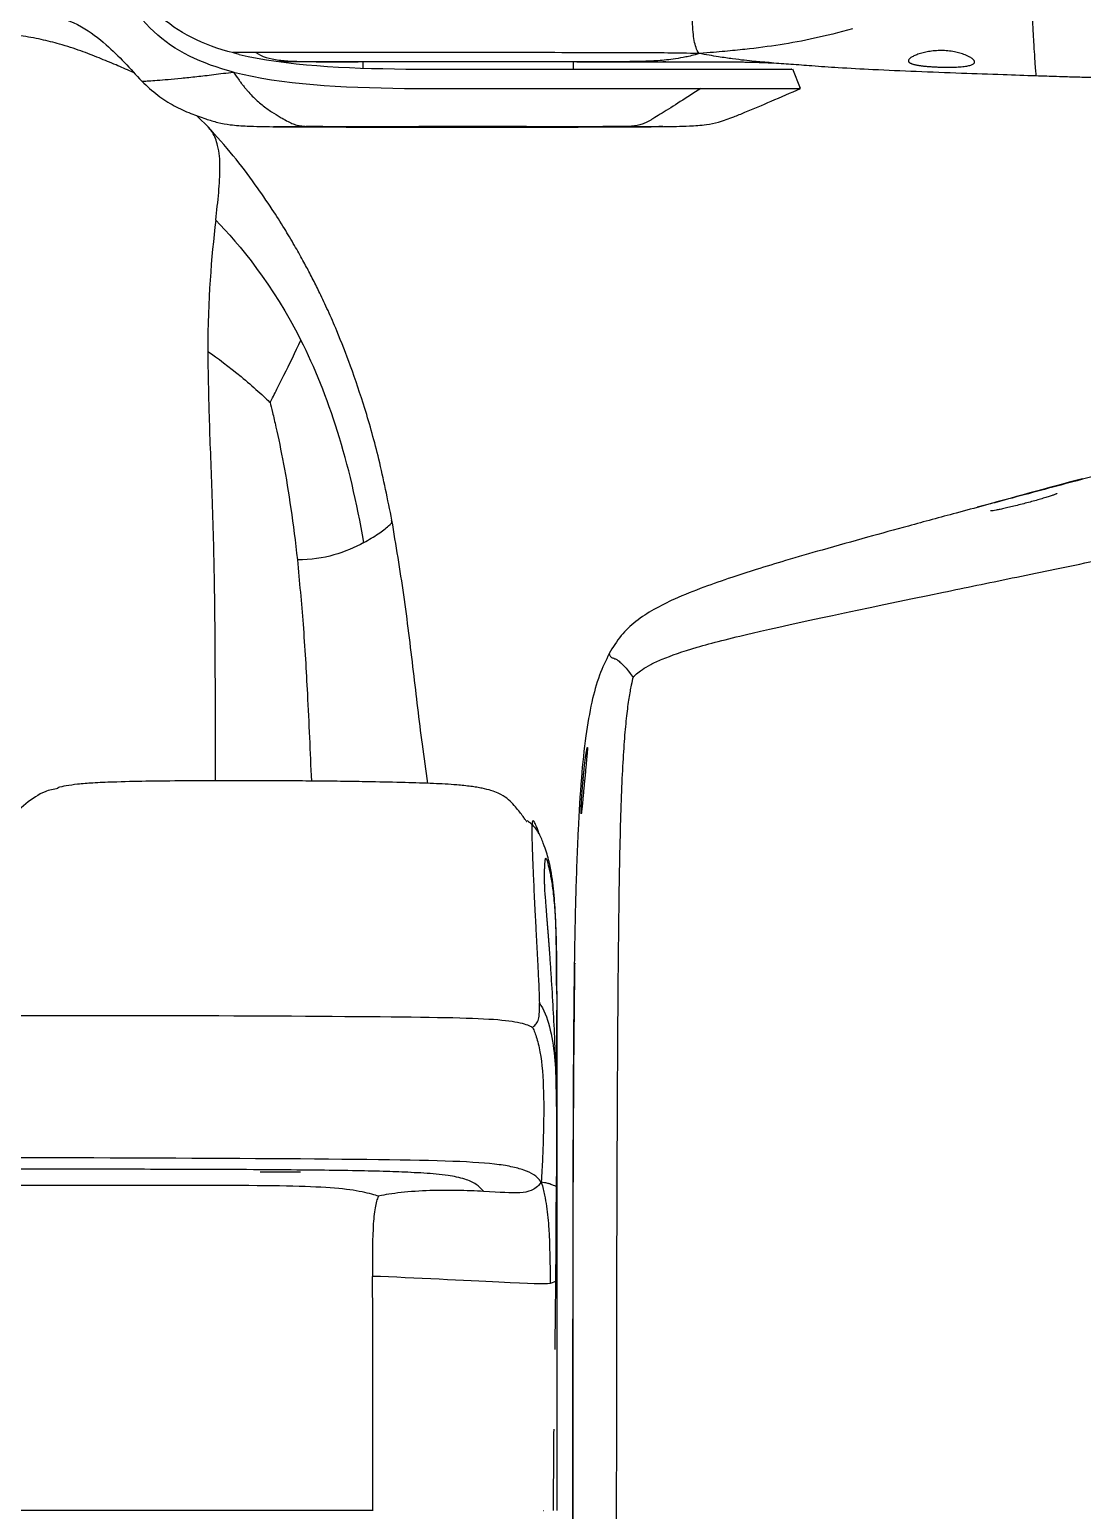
# Model space of a CAD drawing. Header units: millimetres. Extents: x 0 to 1189, y 0 to 841.
# Drawn here: x 682.7 to 732.7, y 315.5 to 385.9 of the extents above; entities that cross this region are included whole.
import ezdxf

# ---------------------------------------------------------------- set-up
doc = ezdxf.new("R2010")
doc.units = ezdxf.units.MM

msp = doc.modelspace()

# ---------------------------------------------------------------- linework, layer by layer
at = {"color": 7, "linetype": 'Continuous', "lineweight": 25}
for p, q in [((693.446, 384.83), (692.365, 384.83)), ((698.293, 384.39), (698.317, 384.39)), ((698.543, 384.39), (698.543, 384.098)), ((708.543, 384.389), (708.543, 384.031)), ((708.713, 384.389), (708.793, 384.389)), ((719.346, 383.116), (718.983, 384.031)), ((691.244, 381.225), (690.625, 381.834)), ((691.227, 381.224), (691.167, 381.298)), ((693.653, 331.627), (695.569, 331.627)), ((691.092, 315.527), (666.244, 315.527)), ((697.398, 315.527), (696.903, 315.527)), ((697.829, 315.527), (697.398, 315.527)), ((699.028, 315.527), (698.881, 315.527)), ((707.116, 315.527), (707.121, 315.527))]:
    msp.add_line(p, q, dxfattribs=at)
at = {"color": 8, "linetype": 'Continuous', "lineweight": 25}
msp.add_line((709.077, 350.215), (709.004, 350.215), dxfattribs=at)
at = {"color": 7, "linetype": 'Continuous', "lineweight": 25}
for points in [[(692.658, 384.739), (689.703, 385.448), (687.758, 386.865), (686.785, 390.266)], [(692.388, 383.898), (689.347, 384.687), (687.32, 386.268), (686.394, 389.823)], [(691.544, 376.862), (691.341, 375.064), (691.162, 373.137), (691.164, 370.621)], [(691.544, 376.862), (692.652, 375.749), (694.273, 373.754), (695.592, 371.159)], [(698.584, 361.536), (697.926, 365.365), (696.91, 368.563), (695.592, 371.159)], [(732.741, 364.565), (731.074, 364.115), (729.408, 363.664), (727.741, 363.211)], [(698.584, 361.536), (697.708, 361.061), (696.718, 360.705), (695.425, 360.705)], [(707.441, 326.319), (707.138, 326.265), (705.944, 326.316), (700.98, 326.579), (699.001, 326.652)], [(707.713, 326.442), (707.672, 326.393), (707.594, 326.346), (707.441, 326.319)], [(699.011, 315.527), (697.018, 315.527), (694.014, 315.527), (671.466, 315.527), (669.753, 315.527), (667.329, 315.527), (665.985, 315.527)], [(699.011, 315.527), (697.018, 315.527), (694.014, 315.527), (671.466, 315.527), (669.753, 315.527), (667.329, 315.527), (665.985, 315.527)]]:
    msp.add_open_spline(points, degree=3, dxfattribs=at)
for points, knots in [([(714.523, 384.779), (714.454, 384.871), (714.366, 385.059), (714.258, 385.49), (714.176, 386.52), (714.199, 388.156), (714.208, 389.82)], [0, 0, 0, 0, 0.125, 0.25, 0.5, 1, 1, 1, 1]), ([(683.508, 386.729), (684.078, 386.533), (685.108, 386.18), (686.62, 385.016), (687.486, 384.06), (688.027, 383.463)], [0, 0, 0, 0, 0.31669, 0.57299, 1, 1, 1, 1]), ([(687.63, 383.87), (687.597, 383.886), (687.321, 384.018), (686.776, 384.246), (685.972, 384.584), (685.146, 384.904), (684.233, 385.205), (683.254, 385.453), (682.263, 385.635), (681.162, 385.766), (680.383, 385.813), (679.983, 385.838)], [0, 0, 0, 0, 0.016123, 0.132882, 0.263718, 0.406505, 0.550963, 0.658607, 0.767597, 0.880588, 1, 1, 1, 1]), ([(721.816, 385.947), (720.517, 385.594), (718.917, 385.249), (717.016, 385.006), (715.774, 384.883), (715.036, 384.82), (714.523, 384.779)], [0, 0, 0, 0, 0.5, 0.75, 0.875, 1, 1, 1, 1]), ([(692.658, 384.739), (694.874, 384.208), (698.355, 384.042), (702.242, 384.031), (703.217, 384.031), (703.461, 384.031), (703.522, 384.031), (703.537, 384.031), (703.543, 384.031), (703.547, 384.031), (703.563, 384.031), (703.624, 384.031), (703.868, 384.031), (704.843, 384.031), (708.729, 384.031), (712.189, 384.031), (714.341, 384.031)], [0, 0, 0, 0, 0.25, 0.3125, 0.328125, 0.332031, 0.333008, 0.333252, 0.333252, 0.333496, 0.333984, 0.335938, 0.34375, 0.375, 0.5, 1, 1, 1, 1]), ([(714.523, 384.779), (713.951, 384.793), (713.028, 384.806), (711.254, 384.816), (708.138, 384.82), (701.683, 384.826), (696.103, 384.83), (693.446, 384.83)], [0, 0, 0, 0, 0.0625, 0.125, 0.25, 0.5, 1, 1, 1, 1]), ([(693.446, 384.83), (693.725, 384.629), (694.299, 384.47), (695.126, 384.416), (695.577, 384.405), (695.765, 384.403), (695.817, 384.403)], [0, 0, 0, 0, 0.5, 0.75, 0.875, 1, 1, 1, 1]), ([(694.579, 384.396), (695.349, 384.394), (696.595, 384.391), (697.841, 384.39), (698.317, 384.39)], [0, 0, 0, 0, 0.617929, 1, 1, 1, 1]), ([(695.817, 384.403), (695.919, 384.403), (696.297, 384.402), (697.323, 384.4), (699.575, 384.398), (703.54, 384.397), (707.502, 384.396), (709.743, 384.396), (710.76, 384.396), (711.135, 384.396), (711.235, 384.396)], [0, 0, 0, 0, 0.0625, 0.125, 0.25, 0.5, 0.75, 0.875, 0.9375, 1, 1, 1, 1]), ([(708.793, 384.389), (708.792, 384.389), (708.791, 384.389), (708.784, 384.389), (708.773, 384.389), (708.756, 384.389), (708.736, 384.389), (708.711, 384.389), (708.681, 384.389), (708.646, 384.389), (708.608, 384.389), (708.564, 384.389), (708.517, 384.389), (708.465, 384.389), (708.408, 384.389), (708.348, 384.389), (708.283, 384.389), (708.214, 384.389), (708.141, 384.389), (708.064, 384.389), (707.983, 384.389), (707.898, 384.389), (707.809, 384.389), (707.716, 384.389), (707.62, 384.389), (707.52, 384.389), (707.417, 384.389), (707.31, 384.389), (707.2, 384.389), (707.087, 384.389), (706.97, 384.389), (706.851, 384.389), (706.729, 384.389), (706.604, 384.389), (706.476, 384.389), (706.346, 384.389), (706.213, 384.389), (706.078, 384.389), (705.94, 384.389), (705.801, 384.389), (705.659, 384.389), (705.516, 384.389), (705.371, 384.389), (705.224, 384.389), (705.076, 384.389), (704.927, 384.389), (704.776, 384.389), (704.624, 384.389), (704.472, 384.389), (704.318, 384.389), (704.164, 384.389), (704.009, 384.39), (703.854, 384.39), (703.698, 384.39), (703.373, 384.39), (702.633, 384.39), (701.592, 384.39), (700.576, 384.389), (699.968, 384.389), (699.611, 384.389), (699.407, 384.389), (699.219, 384.389), (699.047, 384.389), (698.891, 384.389), (698.752, 384.389), (698.631, 384.39), (698.527, 384.39), (698.442, 384.39), (698.375, 384.39), (698.328, 384.39), (698.298, 384.39), (698.294, 384.39), (698.293, 384.39)], [0, 0, 0, 0, 0.009438, 0.018877, 0.028315, 0.037754, 0.047192, 0.056631, 0.066069, 0.075507, 0.084946, 0.094384, 0.103823, 0.113261, 0.1227, 0.132138, 0.141576, 0.151015, 0.160453, 0.169892, 0.17933, 0.188769, 0.198207, 0.207645, 0.217084, 0.226522, 0.235961, 0.245399, 0.254837, 0.264276, 0.273714, 0.283153, 0.292591, 0.30203, 0.311468, 0.320906, 0.330345, 0.339783, 0.349222, 0.35866, 0.368099, 0.377537, 0.386975, 0.396414, 0.405852, 0.415291, 0.424729, 0.434168, 0.443606, 0.453044, 0.462483, 0.471921, 0.48136, 0.490798, 0.500237, 0.540532, 0.625552, 0.693606, 0.749895, 0.769134, 0.788373, 0.807612, 0.82685, 0.846089, 0.865328, 0.884567, 0.903806, 0.923045, 0.942283, 0.961522, 0.980761, 1, 1, 1, 1]), ([(708.713, 384.389), (709.445, 384.389), (710.85, 384.389), (712.242, 384.389), (712.908, 384.39)], [0, 0, 0, 0, 0.521223, 1, 1, 1, 1]), ([(714.523, 384.779), (714.255, 384.695), (713.873, 384.607), (713.239, 384.495), (712.557, 384.429), (711.922, 384.404), (711.47, 384.397), (711.286, 384.396), (711.235, 384.396)], [0, 0, 0, 0, 0.125, 0.25, 0.5, 0.75, 0.875, 1, 1, 1, 1]), ([(712.902, 384.39), (712.901, 384.39), (712.895, 384.39), (712.843, 384.39), (712.799, 384.39)], [0, 0, 0, 0, 0.139473, 1, 1, 1, 1]), ([(712.803, 384.39), (713.399, 384.39), (714.232, 384.39), (715.278, 384.389), (715.866, 384.386), (716.291, 384.382), (716.579, 384.378), (716.835, 384.374), (717.167, 384.366), (717.505, 384.355), (717.703, 384.347), (717.81, 384.342)], [0, 0, 0, 0, 0.283957, 0.397146, 0.489042, 0.53066, 0.57434, 0.624952, 0.684611, 0.830062, 1, 1, 1, 1]), ([(717.808, 384.342), (717.812, 384.342), (717.918, 384.336), (717.977, 384.337), (717.961, 384.339), (717.96, 384.339)], [0, 0, 0, 0, 0.032377, 0.965045, 1, 1, 1, 1]), ([(717.964, 384.339), (718.272, 384.321), (718.906, 384.283), (719.962, 384.196), (721.262, 384.106), (722.917, 384.017), (724.875, 383.933), (726.937, 383.854), (728.839, 383.787), (730.023, 383.747), (730.548, 383.729)], [0, 0, 0, 0, 0.074626, 0.153701, 0.25286, 0.384764, 0.54782, 0.718607, 0.875259, 1, 1, 1, 1]), ([(727.618, 384.376), (727.617, 384.383), (727.616, 384.397), (727.608, 384.421), (727.594, 384.447), (727.572, 384.476), (727.542, 384.507), (727.479, 384.559), (727.38, 384.619), (727.256, 384.677), (727.113, 384.737), (726.928, 384.798), (726.648, 384.865), (726.35, 384.909), (726.034, 384.926), (725.721, 384.913), (725.432, 384.876), (725.159, 384.818), (724.923, 384.746), (724.724, 384.666), (724.605, 384.598), (724.536, 384.544), (724.498, 384.506), (724.473, 384.468), (724.469, 384.444), (724.468, 384.431)], [0, 0, 0, 0, 0.017245, 0.035942, 0.056092, 0.077696, 0.100755, 0.125269, 0.189095, 0.23085, 0.250488, 0.318561, 0.376549, 0.441707, 0.503621, 0.563314, 0.626743, 0.683089, 0.748824, 0.811254, 0.873859, 0.903093, 0.933858, 0.966159, 1, 1, 1, 1]), ([(724.468, 384.431), (724.468, 384.425), (724.469, 384.411), (724.477, 384.392), (724.49, 384.374), (724.509, 384.356), (724.533, 384.339), (724.562, 384.322), (724.596, 384.307), (724.635, 384.291), (724.679, 384.277), (724.728, 384.263), (724.782, 384.25), (724.841, 384.238), (724.903, 384.226), (724.97, 384.215), (725.041, 384.204), (725.116, 384.194), (725.195, 384.185), (725.276, 384.177), (725.361, 384.169), (725.448, 384.162), (725.538, 384.156), (725.629, 384.15), (725.723, 384.145), (725.818, 384.14), (725.914, 384.136), (725.989, 384.134), (726.094, 384.131), (726.229, 384.129), (726.413, 384.128), (726.589, 384.131), (726.757, 384.138), (726.913, 384.147), (727.057, 384.16), (727.187, 384.175), (727.301, 384.194), (727.398, 384.217), (727.478, 384.242), (727.541, 384.271), (727.585, 384.302), (727.612, 384.337), (727.616, 384.363), (727.618, 384.376)], [0, 0, 0, 0, 0.018682, 0.037382, 0.056099, 0.074835, 0.093592, 0.11237, 0.13117, 0.149993, 0.168841, 0.187714, 0.206613, 0.22554, 0.244495, 0.26348, 0.282495, 0.301541, 0.32062, 0.339733, 0.358879, 0.378062, 0.39728, 0.416536, 0.43583, 0.455164, 0.474538, 0.493953, 0.500361, 0.537925, 0.575152, 0.612055, 0.648644, 0.684932, 0.72093, 0.75665, 0.792104, 0.827307, 0.86227, 0.897007, 0.931532, 0.965858, 1, 1, 1, 1]), ([(688.057, 383.464), (688.062, 383.464), (688.073, 383.465), (688.351, 383.48), (688.743, 383.506), (689.271, 383.547), (689.902, 383.606), (690.626, 383.682), (691.429, 383.777), (692.066, 383.858), (692.388, 383.898)], [0, 0, 0, 0, 0.118092, 0.24137, 0.364071, 0.488524, 0.61597, 0.743166, 0.870395, 1, 1, 1, 1]), ([(692.388, 383.898), (694.669, 383.306), (698.234, 383.123), (702.214, 383.113), (703.212, 383.113), (703.462, 383.113), (703.525, 383.113), (703.539, 383.113), (703.545, 383.113), (703.55, 383.113), (703.566, 383.113), (703.629, 383.113), (703.878, 383.114), (704.877, 383.114), (708.856, 383.116), (712.401, 383.118), (714.602, 383.118)], [0, 0, 0, 0, 0.25, 0.3125, 0.328125, 0.332031, 0.333008, 0.333252, 0.333252, 0.333496, 0.333984, 0.335937, 0.34375, 0.375, 0.5, 1, 1, 1, 1]), ([(692.388, 383.898), (692.488, 383.754), (692.559, 383.65), (692.66, 383.507), (692.693, 383.461), (692.763, 383.366), (692.835, 383.271), (692.909, 383.177), (692.983, 383.086), (693.021, 383.042), (693.132, 382.914), (693.282, 382.753), (693.437, 382.604), (693.593, 382.463), (693.672, 382.397), (693.904, 382.212), (694.209, 381.999), (694.526, 381.807), (694.684, 381.714), (694.722, 381.692), (694.731, 381.687), (694.734, 381.686), (694.735, 381.685), (694.738, 381.683), (694.747, 381.678), (694.783, 381.657), (694.922, 381.578), (695.114, 381.475), (695.259, 381.418), (695.41, 381.373), (695.491, 381.356), (695.664, 381.33), (695.757, 381.322), (695.898, 381.313), (695.945, 381.31), (696.033, 381.307), (696.072, 381.305), (696.097, 381.305)], [0, 0, 0, 0, 0.0625, 0.0625, 0.09375, 0.09375, 0.125, 0.15625, 0.15625, 0.1875, 0.1875, 0.25, 0.3125, 0.3125, 0.375, 0.375, 0.5, 0.625, 0.65625, 0.664062, 0.666016, 0.666016, 0.666992, 0.666992, 0.667969, 0.671875, 0.6875, 0.75, 0.8125, 0.8125, 0.875, 0.875, 0.9375, 0.9375, 0.96875, 0.96875, 1, 1, 1, 1]), ([(714.341, 384.031), (714.951, 384.031), (716.17, 384.031), (717.543, 384.031), (718.492, 384.031), (718.977, 384.031), (718.932, 384.031), (718.918, 384.031)], [0, 0, 0, 0, 0.225773, 0.450831, 0.674342, 0.895991, 1, 1, 1, 1]), ([(730.548, 383.729), (730.82, 383.72), (731.283, 383.704), (731.877, 383.685), (732.325, 383.672), (732.672, 383.663), (733.057, 383.659), (733.484, 383.659), (733.991, 383.658), (734.468, 383.658), (734.95, 383.658), (735.514, 383.658), (736.293, 383.658), (736.98, 383.658), (737.503, 383.658), (737.813, 383.658), (738.246, 383.658), (739.318, 383.658), (741.128, 383.657), (743.734, 383.657), (746.688, 383.656), (749.795, 383.655), (752.878, 383.654), (755.779, 383.653), (758.429, 383.651), (760.736, 383.649), (762.609, 383.648), (764.015, 383.646), (764.932, 383.645), (765.493, 383.643), (765.834, 383.643), (766.131, 383.642), (766.473, 383.641), (766.972, 383.638), (767.759, 383.631), (768.963, 383.618), (770.435, 383.603), (772.075, 383.582), (773.709, 383.558), (775.361, 383.529), (776.784, 383.496), (777.855, 383.464), (778.824, 383.428), (779.812, 383.38), (780.799, 383.311), (781.556, 383.242), (782.309, 383.165), (783.253, 383.065), (784.411, 382.943), (785.227, 382.857), (785.639, 382.813)], [0, 0, 0, 0, 0.014808, 0.025144, 0.032266, 0.039173, 0.043956, 0.05318, 0.062376, 0.071473, 0.079101, 0.088541, 0.1021, 0.121392, 0.125815, 0.130532, 0.138215, 0.149322, 0.188729, 0.236468, 0.290831, 0.349169, 0.405243, 0.458548, 0.507497, 0.550423, 0.585364, 0.610758, 0.627667, 0.63551, 0.641306, 0.646152, 0.651655, 0.659896, 0.673245, 0.694378, 0.72524, 0.753189, 0.783416, 0.814007, 0.842866, 0.860687, 0.872221, 0.895512, 0.914357, 0.925953, 0.93677, 0.955477, 0.977502, 1, 1, 1, 1]), ([(688.027, 383.463), (688.276, 383.233), (688.753, 382.792), (689.546, 382.284), (690.322, 381.931), (691.021, 381.687), (691.641, 381.489), (692.302, 381.373), (693.177, 381.321), (693.854, 381.309), (694.261, 381.302)], [0, 0, 0, 0, 0.14938, 0.286063, 0.413899, 0.524782, 0.613014, 0.701203, 0.820073, 1, 1, 1, 1]), ([(714.602, 383.118), (713.938, 382.692), (713.107, 382.159), (712.492, 381.78), (712.358, 381.699), (712.326, 381.68), (712.318, 381.676), (712.316, 381.674), (712.315, 381.674), (712.312, 381.672), (712.304, 381.668), (712.273, 381.649), (712.153, 381.578), (711.977, 381.481), (711.834, 381.423), (711.683, 381.377), (711.602, 381.36), (711.428, 381.333), (711.334, 381.324), (711.193, 381.315), (711.145, 381.312), (711.057, 381.309), (711.018, 381.307), (710.992, 381.306)], [0, 0, 0, 0, 0.5, 0.625, 0.65625, 0.664062, 0.666016, 0.666016, 0.666992, 0.666992, 0.667969, 0.671875, 0.6875, 0.75, 0.8125, 0.8125, 0.875, 0.875, 0.9375, 0.9375, 0.96875, 0.96875, 1, 1, 1, 1]), ([(712.831, 381.304), (713.24, 381.312), (713.919, 381.325), (714.797, 381.381), (715.509, 381.519), (716.11, 381.748), (716.941, 382.081), (718, 382.531), (718.881, 382.914), (719.346, 383.116)], [0, 0, 0, 0, 0.179389, 0.297888, 0.3851, 0.495771, 0.579031, 0.77778, 1, 1, 1, 1]), ([(714.602, 383.118), (715.226, 383.118), (716.473, 383.118), (717.876, 383.117), (718.845, 383.116), (719.339, 383.116), (719.294, 383.116), (719.279, 383.116)], [0, 0, 0, 0, 0.225638, 0.45063, 0.674172, 0.895942, 1, 1, 1, 1]), ([(800.784, 382.46), (800.762, 382.457), (800.723, 382.452), (800.625, 382.431), (800.426, 382.385), (800, 382.279), (799.235, 382.084), (798.058, 381.78), (796.464, 381.365), (794.413, 380.83), (791.881, 380.167), (788.97, 379.403), (786.225, 378.683), (783.077, 377.853), (779.436, 376.894), (773.598, 375.355), (766.319, 373.435), (758.61, 371.4), (751.921, 369.632), (746.401, 368.171), (741.313, 366.823), (736.724, 365.603), (732.81, 364.561), (729.545, 363.688), (726.872, 362.97), (724.579, 362.35), (722.453, 361.766), (720.505, 361.221), (718.742, 360.71), (717.309, 360.275), (716.014, 359.859), (714.712, 359.407), (713.47, 358.913), (712.38, 358.378), (711.505, 357.811), (710.76, 357.11), (710.424, 356.55), (710.25, 356.259)], [0, 0, 0, 0, 0.001238, 0.002153, 0.003486, 0.008041, 0.016061, 0.028553, 0.046416, 0.068104, 0.095493, 0.129073, 0.163145, 0.185143, 0.231899, 0.282052, 0.375826, 0.469627, 0.533893, 0.594339, 0.649976, 0.700109, 0.744303, 0.777903, 0.80687, 0.831695, 0.852933, 0.87651, 0.895575, 0.910963, 0.923897, 0.938692, 0.954631, 0.966338, 0.97745, 0.98829, 1, 1, 1, 1]), ([(699.918, 362.602), (699.722, 363.578), (699.354, 365.406), (698.673, 367.833), (697.995, 369.858), (697.396, 371.389), (696.898, 372.531), (696.522, 373.335), (696.231, 373.919), (696.018, 374.333), (695.856, 374.639), (695.618, 375.079), (695.27, 375.696), (694.785, 376.509), (694.168, 377.48), (693.363, 378.647), (692.357, 379.984), (691.58, 380.85), (691.173, 381.303)], [0, 0, 0, 0, 0.1219828, 0.2282389, 0.3219964, 0.4045889, 0.4536331, 0.4979168, 0.5322375, 0.5496169, 0.5654453, 0.5828948, 0.6234962, 0.6714685, 0.7275176, 0.8030378, 0.8969958, 1, 1, 1, 1]), ([(694.261, 381.302), (697.355, 381.286), (703.545, 381.255), (709.735, 381.288), (712.831, 381.304)], [0, 0, 0, 0, 0.4998161, 1, 1, 1, 1]), ([(710.992, 381.306), (710.926, 381.306), (710.815, 381.305), (710.543, 381.304), (710.384, 381.304), (710.037, 381.303), (709.848, 381.302), (709.445, 381.302), (709.231, 381.302), (708.556, 381.301), (708.062, 381.301), (707.014, 381.302), (705.906, 381.303), (704.582, 381.304), (703.803, 381.304), (703.608, 381.304), (703.559, 381.304), (703.548, 381.304), (703.544, 381.304), (703.543, 381.304), (703.538, 381.304), (703.527, 381.304), (703.478, 381.304), (703.283, 381.304), (702.503, 381.304), (701.179, 381.303), (700.072, 381.301), (699.025, 381.301), (698.531, 381.3), (697.857, 381.301), (697.643, 381.301), (697.24, 381.301), (697.051, 381.301), (696.705, 381.302), (696.546, 381.303), (696.274, 381.304), (696.164, 381.304), (696.097, 381.305)], [0, 0, 0, 0, 0.0625, 0.0625, 0.125, 0.125, 0.1875, 0.1875, 0.25, 0.25, 0.375, 0.375, 0.5, 0.625, 0.65625, 0.664063, 0.666016, 0.666504, 0.666504, 0.666748, 0.666748, 0.666992, 0.667969, 0.671875, 0.6875, 0.75, 0.8125, 0.8125, 0.875, 0.875, 0.90625, 0.90625, 0.9375, 0.9375, 0.96875, 0.96875, 1, 1, 1, 1]), ([(711.38, 355.128), (711.415, 355.165), (711.471, 355.221), (711.619, 355.35), (711.712, 355.423), (711.935, 355.574), (712.067, 355.653), (712.379, 355.817), (712.56, 355.902), (713.189, 356.164), (713.727, 356.351), (715.122, 356.759), (715.98, 356.978), (719.157, 357.722), (722.082, 358.334), (727.16, 359.385), (728.247, 359.61), (730.572, 360.09), (734.277, 360.856), (749.863, 364.082), (769.416, 368.133), (781.011, 370.531), (782.745, 370.89), (783.376, 371.02), (783.48, 371.042), (783.519, 371.05), (783.525, 371.051), (783.529, 371.052), (783.534, 371.053), (783.554, 371.057), (783.604, 371.067), (783.915, 371.131), (784.715, 371.297), (789.298, 372.243), (797.061, 373.839), (797.179, 373.846), (797.257, 373.85)], [0, 0, 0, 0, 0.03125, 0.03125, 0.0625, 0.0625, 0.09375, 0.09375, 0.125, 0.125, 0.1875, 0.1875, 0.25, 0.25, 0.375, 0.375, 0.40625, 0.40625, 0.4375, 0.5, 0.75, 0.78125, 0.796875, 0.798828, 0.799805, 0.799927, 0.799988, 0.799988, 0.800049, 0.800049, 0.800293, 0.800781, 0.804688, 0.8125, 0.875, 1, 1, 1, 1]), ([(694.131, 368.185), (694.155, 368.232), (694.242, 368.405), (694.465, 368.844), (694.912, 369.735), (695.323, 370.581), (695.592, 371.159)], [0, 0, 0, 0, 0.125, 0.25, 0.5, 1, 1, 1, 1]), ([(691.164, 370.621), (691.623, 370.312), (692.481, 369.667), (693.441, 368.835), (693.905, 368.405), (694.083, 368.232), (694.131, 368.185)], [0, 0, 0, 0, 0.5, 0.75, 0.875, 1, 1, 1, 1]), ([(694.131, 368.185), (694.155, 368.091), (694.242, 367.741), (694.462, 366.802), (694.891, 364.734), (695.24, 362.43), (695.425, 360.705)], [0, 0, 0, 0, 0.125, 0.25, 0.5, 1, 1, 1, 1]), ([(731.53, 363.866), (731.529, 363.865), (731.528, 363.862), (731.522, 363.857), (731.512, 363.851), (731.494, 363.841), (731.462, 363.826), (731.39, 363.798), (731.265, 363.755), (731.066, 363.691), (730.825, 363.618), (730.551, 363.54), (730.256, 363.459), (729.949, 363.378), (729.639, 363.299), (729.34, 363.226), (729.066, 363.162), (728.829, 363.11), (728.636, 363.071), (728.515, 363.05), (728.446, 363.04), (728.408, 363.038), (728.384, 363.038), (728.381, 363.042), (728.38, 363.044)], [0, 0, 0, 0, 0.015824, 0.03161, 0.047402, 0.06324, 0.09446, 0.125744, 0.188192, 0.251247, 0.3143, 0.377059, 0.440149, 0.502871, 0.566687, 0.630372, 0.693619, 0.755162, 0.815928, 0.876499, 0.907077, 0.9376, 0.968764, 1, 1, 1, 1]), ([(701.627, 350.087), (701.539, 350.706), (701.288, 352.481), (700.942, 355.479), (700.508, 359.06), (700.115, 361.42), (699.919, 362.599)], [0, 0, 0, 0, 0.146544, 0.419772, 0.710328, 1, 1, 1, 1]), ([(710.25, 356.266), (710.087, 355.926), (709.742, 355.205), (709.392, 353.905), (709.109, 352.282), (708.901, 350.247), (708.749, 347.72), (708.653, 344.821), (708.606, 342.754), (708.592, 341.709), (708.592, 341.704)], [0, 0, 0, 0, 0.092808, 0.196969, 0.315596, 0.452729, 0.613629, 0.805104, 0.998979, 1, 1, 1, 1]), ([(711.38, 355.128), (711.359, 355.05), (711.327, 354.917), (711.274, 354.661), (711.256, 354.566), (711.219, 354.359), (711.2, 354.247), (711.144, 353.885), (711.107, 353.608), (711.037, 352.977), (711.003, 352.622), (710.909, 351.427), (710.856, 350.454), (710.771, 348.081), (710.706, 345.282), (710.668, 341.492), (710.649, 338.77), (710.645, 338.208), (710.638, 337.047), (710.628, 335.252), (710.597, 328.128), (710.586, 320.358), (710.587, 314.202)], [0, 0, 0, 0, 0.0625, 0.0625, 0.09375, 0.09375, 0.125, 0.125, 0.1875, 0.1875, 0.25, 0.25, 0.375, 0.375, 0.5, 0.625, 0.625, 0.65625, 0.65625, 0.6875, 0.75, 1, 1, 1, 1]), ([(709.004, 350.215), (709.007, 350.246), (709.012, 350.306), (709.02, 350.396), (709.029, 350.484), (709.037, 350.571), (709.046, 350.657), (709.055, 350.741), (709.071, 350.893), (709.095, 351.102), (709.127, 351.341), (709.155, 351.538), (709.18, 351.683), (709.199, 351.772), (709.211, 351.8), (709.216, 351.768), (709.212, 351.672), (709.2, 351.523), (709.183, 351.326), (709.161, 351.089), (709.139, 350.865), (709.121, 350.674), (709.107, 350.525), (709.092, 350.372), (709.082, 350.268), (709.077, 350.215)], [0, 0, 0, 0, 0.0184756, 0.0367195, 0.054794, 0.072761, 0.0906809, 0.1086116, 0.1266083, 0.1897317, 0.2516584, 0.314932, 0.3771816, 0.4400202, 0.5024819, 0.565855, 0.6294199, 0.6910333, 0.7529591, 0.8135582, 0.8747715, 0.9058129, 0.9368259, 0.9681156, 1, 1, 1, 1]), ([(684.054, 349.848), (683.845, 349.807), (683.319, 349.705), (682.505, 349.139), (681.581, 348.253), (680.546, 347.222), (679.356, 346.03), (678.512, 345.16), (678.064, 344.698)], [0, 0, 0, 0, 0.095585, 0.240091, 0.390401, 0.565366, 0.769023, 1, 1, 1, 1]), ([(706.319, 348.278), (706.325, 348.274), (706.341, 348.262), (706.309, 348.295), (706.276, 348.342), (706.209, 348.434), (706.095, 348.593), (705.91, 348.835), (705.674, 349.105), (705.432, 349.356), (705.098, 349.575), (704.679, 349.738), (704.309, 349.835), (703.957, 349.899), (703.564, 349.957), (702.844, 350.03), (701.814, 350.086), (700.454, 350.128), (699.088, 350.157), (697.746, 350.178), (696.484, 350.193), (695.113, 350.204), (693.562, 350.212), (691.862, 350.213), (690.045, 350.206), (688.318, 350.188), (686.866, 350.156), (685.777, 350.109), (685.035, 350.053), (684.464, 349.979), (684.154, 349.909), (684.015, 349.877)], [0, 0, 0, 0, 0.027889, 0.080838, 0.13005, 0.174009, 0.234481, 0.288093, 0.339595, 0.390329, 0.431953, 0.452414, 0.469336, 0.477037, 0.484661, 0.501232, 0.529719, 0.564928, 0.60773, 0.638184, 0.672058, 0.708866, 0.74829, 0.797151, 0.844516, 0.892285, 0.933178, 0.957289, 0.975553, 0.989013, 1, 1, 1, 1]), ([(709.077, 350.215), (709.075, 350.189), (709.07, 350.137), (709.062, 350.059), (709.055, 349.981), (709.045, 349.878), (709.033, 349.753), (709.015, 349.559), (708.994, 349.331), (708.971, 349.091), (708.951, 348.894), (708.935, 348.749), (708.923, 348.659), (708.915, 348.63), (708.911, 348.662), (708.911, 348.753), (708.916, 348.9), (708.925, 349.098), (708.938, 349.338), (708.953, 349.566), (708.967, 349.759), (708.978, 349.908), (708.991, 350.061), (709, 350.164), (709.004, 350.215)], [0, 0, 0, 0, 0.0158337, 0.0317146, 0.0476807, 0.0637717, 0.0949745, 0.1264876, 0.1887811, 0.2513027, 0.3142685, 0.3766862, 0.4389947, 0.5017903, 0.5643318, 0.6262896, 0.6882574, 0.7508302, 0.813378, 0.8753362, 0.9064239, 0.9373738, 0.9687702, 1, 1, 1, 1]), ([(706.91, 347.688), (706.882, 347.738), (706.767, 347.947), (706.563, 348.164), (706.386, 348.281), (706.347, 348.306)], [0, 0, 0, 0, 0.20013, 0.82761, 1, 1, 1, 1]), ([(707.752, 340.072), (707.751, 340.496), (707.748, 341.431), (707.737, 342.469), (707.718, 343.205), (707.702, 343.668), (707.673, 344.241), (707.626, 344.851), (707.561, 345.435), (707.494, 345.862), (707.436, 346.164), (707.412, 346.273), (707.352, 346.529), (707.273, 346.799), (707.137, 347.2), (706.974, 347.582), (706.895, 347.766)], [0, 0, 0, 0, 0.052516, 0.115854, 0.129182, 0.143169, 0.176229, 0.220306, 0.279207, 0.35707, 0.394515, 0.462559, 0.537238, 0.69836, 0.85472, 1, 1, 1, 1]), ([(707.397, 342.371), (707.397, 342.373), (707.396, 342.381), (707.395, 342.397), (707.394, 342.416), (707.392, 342.435), (707.391, 342.454), (707.389, 342.473), (707.388, 342.492), (707.387, 342.511), (707.385, 342.53), (707.384, 342.548), (707.382, 342.567), (707.381, 342.585), (707.38, 342.604), (707.378, 342.622), (707.377, 342.64), (707.375, 342.658), (707.374, 342.676), (707.373, 342.694), (707.371, 342.712), (707.37, 342.73), (707.369, 342.748), (707.367, 342.765), (707.366, 342.783), (707.365, 342.8), (707.363, 342.818), (707.362, 342.835), (707.361, 342.852), (707.359, 342.87), (707.358, 342.887), (707.357, 342.904), (707.355, 342.921), (707.354, 342.937), (707.353, 342.954), (707.351, 342.971), (707.35, 342.987), (707.349, 343.004), (707.347, 343.02), (707.346, 343.037), (707.345, 343.053), (707.343, 343.069), (707.342, 343.086), (707.341, 343.102), (707.34, 343.118), (707.338, 343.134), (707.337, 343.15), (707.336, 343.165), (707.335, 343.181), (707.333, 343.197), (707.332, 343.213), (707.331, 343.228), (707.33, 343.244), (707.328, 343.259), (707.327, 343.274), (707.326, 343.29), (707.325, 343.305), (707.323, 343.32), (707.322, 343.335), (707.321, 343.35), (707.32, 343.365), (707.319, 343.38), (707.317, 343.394), (707.316, 343.409), (707.315, 343.424), (707.314, 343.438), (707.313, 343.453), (707.311, 343.467), (707.31, 343.482), (707.309, 343.496), (707.308, 343.511), (707.307, 343.525), (707.306, 343.539), (707.304, 343.553), (707.303, 343.567), (707.302, 343.581), (707.301, 343.595), (707.3, 343.609), (707.299, 343.622), (707.298, 343.636), (707.272, 343.951), (707.228, 344.492), (707.193, 345.01), (707.179, 345.313), (707.175, 345.471), (707.173, 345.621), (707.174, 345.741), (707.176, 345.873), (707.181, 346.033), (707.19, 346.21), (707.199, 346.362), (707.208, 346.444), (707.216, 346.493), (707.225, 346.524), (707.24, 346.533), (707.264, 346.494), (707.304, 346.381), (707.358, 346.175), (707.424, 345.876), (707.495, 345.514), (707.565, 345.066), (707.625, 344.524), (707.662, 344.081), (707.692, 343.587), (707.721, 342.895), (707.742, 341.892), (707.75, 340.543), (707.756, 339.005), (707.758, 337.87), (707.76, 337.219), (707.76, 337.123), (707.76, 337.052), (707.76, 337.018), (707.76, 337.006)], [0, 0, 0, 0, 0.000334, 0.001274, 0.002211, 0.003146, 0.004079, 0.00501, 0.005938, 0.006864, 0.007788, 0.00871, 0.009629, 0.010546, 0.011461, 0.012374, 0.013285, 0.014193, 0.0151, 0.016004, 0.016906, 0.017806, 0.018704, 0.0196, 0.020493, 0.021385, 0.022274, 0.023162, 0.024047, 0.02493, 0.025811, 0.02669, 0.027567, 0.028442, 0.029315, 0.030186, 0.031055, 0.031922, 0.032787, 0.03365, 0.034511, 0.03537, 0.036227, 0.037082, 0.037935, 0.038787, 0.039636, 0.040483, 0.041328, 0.042172, 0.043013, 0.043853, 0.044691, 0.045527, 0.046361, 0.047193, 0.048023, 0.048851, 0.049678, 0.050502, 0.051325, 0.052146, 0.052965, 0.053782, 0.054598, 0.055411, 0.056223, 0.057033, 0.057841, 0.058648, 0.059453, 0.060255, 0.061057, 0.061856, 0.062653, 0.063449, 0.064243, 0.065036, 0.065826, 0.066615, 0.067402, 0.120235, 0.16796, 0.182879, 0.197295, 0.210889, 0.22664, 0.235012, 0.25599, 0.285326, 0.313989, 0.343984, 0.355297, 0.373326, 0.402664, 0.433481, 0.461306, 0.51991, 0.549945, 0.578596, 0.637242, 0.666556, 0.695919, 0.724086, 0.754603, 0.809797, 0.871904, 0.929935, 0.989119, 0.992786, 0.99645, 0.998806, 1, 1, 1, 1]), ([(707.758, 334.199), (707.757, 334.304), (707.754, 334.516), (707.749, 334.833), (707.743, 335.197), (707.735, 335.611), (707.722, 336.207), (707.701, 336.953), (707.659, 338.066), (707.591, 339.424), (707.513, 340.685), (707.456, 341.542), (707.426, 341.967), (707.409, 342.202), (707.401, 342.316), (707.397, 342.371)], [0, 0, 0, 0, 0.031855, 0.064322, 0.097361, 0.144676, 0.194715, 0.287618, 0.389381, 0.573669, 0.778675, 0.88988, 0.945487, 0.973295, 1, 1, 1, 1]), ([(708.598, 342.005), (708.594, 341.801), (708.583, 341.124), (708.567, 339.719), (708.55, 337.877), (708.538, 335.847), (708.528, 333.625), (708.522, 331.171), (708.518, 328.557), (708.518, 325.516), (708.519, 322.035), (708.519, 318.138), (708.519, 315.514), (708.519, 314.202)], [0, 0, 0, 0, 0.03927, 0.129691, 0.215507, 0.296718, 0.384131, 0.471944, 0.560158, 0.648773, 0.765849, 0.882924, 1, 1, 1, 1]), ([(708.534, 302.517), (708.532, 303.51), (708.527, 305.639), (708.525, 308.544), (708.523, 311.135), (708.522, 313.275), (708.522, 315.389), (708.522, 317.5), (708.523, 319.511), (708.524, 321.477), (708.526, 323.272), (708.528, 325.024), (708.531, 326.766), (708.535, 328.525), (708.54, 330.209), (708.548, 332.384), (708.56, 334.943), (708.577, 337.37), (708.595, 339.263), (708.609, 340.569), (708.619, 341.27), (708.623, 341.539)], [0, 0, 0, 0, 0.072626, 0.155688, 0.201155, 0.249234, 0.299925, 0.342877, 0.390759, 0.435291, 0.476473, 0.514304, 0.557744, 0.600605, 0.642889, 0.684593, 0.77009, 0.85469, 0.907286, 0.964346, 1, 1, 1, 1]), ([(706.602, 338.482), (706.617, 338.495), (706.667, 338.539), (706.773, 338.64), (706.922, 338.85), (706.939, 339.194), (706.928, 339.654)], [0, 0, 0, 0, 0.125, 0.25, 0.5, 1, 1, 1, 1]), ([(706.928, 339.654), (707.35, 339.038), (707.647, 337.621), (707.719, 336.082), (707.74, 335.344), (707.745, 335.103), (707.753, 334.64), (707.756, 334.416), (707.758, 334.199)], [0, 0, 0, 0, 0.5, 0.75, 0.75, 0.875, 0.875, 1, 1, 1, 1]), ([(707.762, 333.959), (707.762, 334.453), (707.762, 335.426), (707.759, 337.313), (707.756, 338.638), (707.755, 339.301)], [0, 0, 0, 0, 0.340569, 0.670532, 1, 1, 1, 1]), ([(678.591, 339.023), (683.773, 339.09), (698.737, 339.028), (704.746, 338.928), (706.035, 338.722), (706.449, 338.574), (706.57, 338.503), (706.602, 338.482)], [0, 0, 0, 0, 0.5, 0.75, 0.875, 0.9375, 1, 1, 1, 1]), ([(706.602, 338.482), (706.62, 338.449), (706.682, 338.324), (706.819, 337.962), (707.032, 337.106), (707.152, 335.427), (707.132, 333.637), (707.086, 332.411), (707.053, 331.714), (707.031, 331.35), (707.022, 331.125)], [0, 0, 0, 0, 0.0625, 0.125, 0.25, 0.5, 0.75, 0.875, 0.9375, 1, 1, 1, 1]), ([(707.76, 337.006), (707.76, 337.005), (707.76, 337), (707.76, 336.995), (707.76, 336.988), (707.76, 336.981), (707.76, 336.974), (707.76, 336.967), (707.76, 336.961), (707.76, 336.954), (707.76, 336.947), (707.76, 336.94), (707.76, 336.933), (707.76, 336.926), (707.76, 336.92), (707.76, 336.913), (707.76, 336.906), (707.76, 336.899), (707.76, 336.845), (707.76, 336.745), (707.761, 336.597), (707.761, 336.348), (707.761, 335.998), (707.762, 335.373), (707.762, 334.594), (707.762, 333.606), (707.762, 332.627), (707.762, 331.607), (707.762, 330.582), (707.762, 329.704), (707.762, 328.979), (707.761, 328.472), (707.761, 327.909), (707.761, 327.167), (707.76, 326.187), (707.76, 325.024), (707.759, 323.865), (707.759, 322.689), (707.759, 321.527), (707.758, 320.535), (707.758, 319.896), (707.758, 319.649), (707.758, 319.602)], [0, 0, 0, 0, 0.000255, 0.000738, 0.001221, 0.001704, 0.002186, 0.002668, 0.00315, 0.003631, 0.004113, 0.004594, 0.005074, 0.005555, 0.006035, 0.006515, 0.006995, 0.007474, 0.007953, 0.01836, 0.028623, 0.038743, 0.070189, 0.100295, 0.164827, 0.223299, 0.288722, 0.346363, 0.407735, 0.469488, 0.498416, 0.531055, 0.555177, 0.592614, 0.654176, 0.715722, 0.780463, 0.83884, 0.901321, 0.961945, 0.992726, 1, 1, 1, 1]), ([(707.744, 330.943), (707.745, 331.042), (707.747, 331.182), (707.752, 331.463), (707.758, 331.922), (707.764, 332.474), (707.766, 333.014), (707.765, 333.415), (707.763, 333.809), (707.76, 334.069), (707.758, 334.199)], [0, 0, 0, 0, 0.08766, 0.125005, 0.25001, 0.500006, 0.627725, 0.749996, 0.875367, 1, 1, 1, 1]), ([(707.022, 331.125), (706.893, 331.284), (706.699, 331.504), (706.196, 331.71), (705.612, 331.873), (704.062, 332.109), (698.072, 332.26), (681.819, 332.294), (676.275, 332.295)], [0, 0, 0, 0, 0.0625, 0.125, 0.1875, 0.25, 0.5, 1, 1, 1, 1]), ([(700.827, 331.591), (700.445, 331.607), (699.583, 331.643), (698.141, 331.674), (696.351, 331.699), (694.165, 331.718), (691.863, 331.73), (689.526, 331.737), (687.25, 331.741), (684.839, 331.742), (682.348, 331.742), (679.852, 331.74), (677.485, 331.736), (675.941, 331.733), (675.22, 331.731)], [0, 0, 0, 0, 0.0429871, 0.0967485, 0.1643849, 0.2490894, 0.3513123, 0.4342714, 0.5244129, 0.6202815, 0.7197474, 0.8197685, 0.9158441, 1, 1, 1, 1]), ([(699.271, 330.469), (699.209, 330.488), (698.985, 330.558), (698.369, 330.706), (696.88, 330.919), (691.609, 331.01), (679.592, 330.953), (675.323, 330.943)], [0, 0, 0, 0, 0.0625, 0.125, 0.25, 0.5, 1, 1, 1, 1]), ([(707.022, 331.125), (706.928, 331.007), (706.776, 330.862), (706.472, 330.686), (705.861, 330.57), (705.059, 330.648), (704.286, 330.689)], [0, 0, 0, 0, 0.125, 0.25, 0.5, 1, 1, 1, 1]), ([(707.022, 331.125), (707.095, 330.886), (707.184, 330.513), (707.303, 329.809), (707.419, 328.553), (707.434, 327.294), (707.441, 326.319)], [0, 0, 0, 0, 0.125, 0.25, 0.5, 1, 1, 1, 1]), ([(707.744, 330.943), (707.736, 330.935), (707.724, 330.935), (707.68, 330.948), (707.649, 330.96), (707.58, 330.985), (707.553, 330.995), (707.495, 331.017), (707.465, 331.029), (707.41, 331.05), (707.389, 331.056), (707.341, 331.07), (707.313, 331.076), (707.216, 331.095), (707.132, 331.108), (707.022, 331.125)], [0, 0, 0, 0, 0.25, 0.25, 0.5, 0.5, 0.625, 0.625, 0.75, 0.75, 0.8125, 0.8125, 0.875, 0.875, 1, 1, 1, 1]), ([(707.713, 326.442), (707.714, 326.548), (707.715, 326.755), (707.718, 327.054), (707.72, 327.333), (707.722, 327.711), (707.724, 328.177), (707.727, 328.746), (707.729, 329.299), (707.732, 329.854), (707.736, 330.3), (707.74, 330.663), (707.743, 330.844), (707.744, 330.943)], [0, 0, 0, 0, 0.068789, 0.133202, 0.193517, 0.249987, 0.379848, 0.499983, 0.626744, 0.749989, 0.874992, 0.931216, 1, 1, 1, 1]), ([(699.271, 330.469), (699.257, 330.433), (699.209, 330.3), (699.112, 329.904), (698.987, 328.925), (698.997, 327.639), (699.001, 326.652)], [0, 0, 0, 0, 0.125, 0.25, 0.5, 1, 1, 1, 1]), ([(704.286, 330.689), (703.513, 330.73), (701.996, 330.772), (700.381, 330.645), (699.627, 330.538), (699.346, 330.484), (699.271, 330.469)], [0, 0, 0, 0, 0.5, 0.75, 0.875, 1, 1, 1, 1]), ([(699.011, 315.527), (699.011, 316.542), (699.011, 317.557), (699.011, 319.556), (699.011, 320.541), (699.01, 323.399), (699.008, 325.171), (699.001, 326.652)], [0, 0, 0, 0, 0.25, 0.25, 0.5, 0.5, 1, 1, 1, 1]), ([(707.675, 323.179), (707.676, 323.302), (707.68, 323.553), (707.685, 324), (707.692, 324.549), (707.7, 325.18), (707.706, 325.733), (707.71, 326.149), (707.712, 326.355), (707.713, 326.442)], [0, 0, 0, 0, 0.111753, 0.226796, 0.407072, 0.613361, 0.806656, 0.919027, 1, 1, 1, 1]), ([(707.758, 319.602), (707.758, 319.599), (707.758, 319.586), (707.758, 319.564), (707.758, 319.534), (707.758, 319.504), (707.758, 319.474), (707.758, 319.404), (707.758, 319.294), (707.758, 318.993), (707.757, 318.543), (707.757, 317.94), (707.757, 317.337), (707.757, 316.733), (707.757, 316.13), (707.757, 315.728), (707.757, 315.527)], [0, 0, 0, 0, 0.0020305, 0.0094261, 0.0168218, 0.0242177, 0.0316138, 0.0390101, 0.0760053, 0.1129599, 0.261156, 0.4086638, 0.5568272, 0.7048678, 0.8526395, 1, 1, 1, 1]), ([(707.605, 316.097), (707.607, 316.653), (707.61, 317.754), (707.621, 318.849), (707.626, 319.39)], [0, 0, 0, 0, 0.505329, 1, 1, 1, 1]), ([(707.605, 315.527), (707.605, 315.622), (707.605, 315.812), (707.605, 316.002), (707.605, 316.097)], [0, 0, 0, 0, 0.499909, 1, 1, 1, 1]), ([(693.82, 315.527), (693.441, 315.527), (693.03, 315.527), (692.126, 315.527), (691.633, 315.527), (691.092, 315.527)], [0, 0, 0, 0, 0.5, 0.5, 1, 1, 1, 1]), ([(695.779, 315.527), (695.636, 315.527), (695.488, 315.527), (695.185, 315.527), (695.03, 315.527), (694.545, 315.527), (694.199, 315.527), (693.82, 315.527)], [0, 0, 0, 0, 0.25, 0.25, 0.5, 0.5, 1, 1, 1, 1]), ([(696.609, 315.527), (696.542, 315.527), (696.473, 315.527), (696.337, 315.527), (696.269, 315.527), (696.062, 315.527), (695.923, 315.527), (695.779, 315.527)], [0, 0, 0, 0, 0.25, 0.25, 0.5, 0.5, 1, 1, 1, 1]), ([(698.881, 315.527), (698.76, 315.527), (698.639, 315.527), (698.397, 315.527), (698.275, 315.527), (698.152, 315.527)], [0, 0, 0, 0, 0.5, 0.5, 1, 1, 1, 1])]:
    msp.add_open_spline(points, degree=3, knots=knots, dxfattribs=at)
at = {"color": 8, "linetype": 'Continuous', "lineweight": 25}
for points, knots in [([(730.318, 387.248), (730.344, 386.757), (730.396, 385.793), (730.45, 384.834), (730.488, 384.222), (730.514, 383.892), (730.531, 383.754), (730.541, 383.728), (730.547, 383.732), (730.548, 383.732)], [0, 0, 0, 0, 0.156871, 0.307812, 0.459991, 0.617137, 0.780171, 0.94818, 1, 1, 1, 1]), ([(711.235, 384.396), (711.344, 384.396), (711.612, 384.395), (711.985, 384.393), (712.352, 384.392), (712.652, 384.391), (712.857, 384.39), (712.959, 384.39), (712.92, 384.39), (712.902, 384.39)], [0, 0, 0, 0, 0.084415, 0.206714, 0.348852, 0.504608, 0.670145, 0.842432, 1, 1, 1, 1]), ([(717.96, 384.339), (717.96, 384.34), (717.96, 384.341), (717.78, 384.351), (717.517, 384.37), (717.151, 384.403), (716.691, 384.451), (716.126, 384.524), (715.433, 384.622), (714.84, 384.724), (714.523, 384.779)], [0, 0, 0, 0, 0.16607, 0.294172, 0.416454, 0.533883, 0.647544, 0.759197, 0.871663, 1, 1, 1, 1]), ([(691.544, 376.862), (691.595, 377.302), (691.694, 378.152), (691.774, 379.345), (691.708, 380.208), (691.539, 380.737), (691.41, 381.02), (691.283, 381.161), (691.227, 381.224)], [0, 0, 0, 0, 0.279069, 0.539662, 0.774262, 0.856302, 0.936361, 1, 1, 1, 1]), ([(696.097, 381.305), (695.977, 381.304), (695.683, 381.301), (695.282, 381.3), (694.888, 381.299), (694.514, 381.3), (694.273, 381.302), (694.293, 381.301), (694.3, 381.301)], [0, 0, 0, 0, 0.09133, 0.224765, 0.381169, 0.553808, 0.845621, 1, 1, 1, 1]), ([(712.792, 381.304), (712.799, 381.304), (712.823, 381.304), (712.553, 381.302), (712.115, 381.301), (711.648, 381.302), (711.317, 381.304), (711.086, 381.306), (710.992, 381.306)], [0, 0, 0, 0, 0.146569, 0.43887, 0.704124, 0.825443, 0.92899, 1, 1, 1, 1]), ([(691.164, 370.621), (691.18, 369.599), (691.217, 367.385), (691.372, 363.829), (691.486, 359.513), (691.517, 354.915), (691.513, 351.674), (691.511, 350.21)], [0, 0, 0, 0, 0.150006, 0.324774, 0.523998, 0.785088, 1, 1, 1, 1]), ([(698.584, 361.536), (698.823, 361.672), (699.279, 361.932), (699.733, 362.295), (699.965, 362.502), (699.902, 362.586), (699.892, 362.6)], [0, 0, 0, 0, 0.373899, 0.714191, 0.951961, 1, 1, 1, 1]), ([(695.425, 360.705), (695.521, 359.688), (695.719, 357.579), (695.923, 354.067), (696.031, 351.576), (696.091, 350.196)], [0, 0, 0, 0, 0.2932, 0.608086, 1, 1, 1, 1]), ([(710.251, 356.256), (710.251, 356.254), (710.251, 356.248), (710.258, 356.215), (710.275, 356.168), (710.306, 356.119), (710.35, 356.076), (710.413, 356.05), (710.501, 356.023), (710.622, 355.965), (710.784, 355.842), (710.983, 355.639), (711.188, 355.392), (711.322, 355.207), (711.38, 355.128)], [0, 0, 0, 0, 0.073741, 0.245353, 0.402021, 0.540037, 0.655696, 0.746536, 0.818563, 0.872398, 0.913858, 0.947856, 0.9774, 1, 1, 1, 1]), ([(706.908, 347.732), (706.891, 347.777), (706.85, 347.883), (706.768, 348.093), (706.679, 348.289), (706.6, 348.349), (706.565, 348.052), (706.576, 347.378), (706.607, 346.515), (706.645, 345.532), (706.69, 344.562), (706.729, 343.788), (706.753, 343.338), (706.773, 342.962), (706.793, 342.576), (706.814, 342.186), (706.835, 341.797), (706.865, 341.21), (706.902, 340.471), (706.92, 339.911), (706.928, 339.654)], [0, 0, 0, 0, 0.0490524, 0.1145639, 0.2043562, 0.2897613, 0.3628839, 0.4301772, 0.5023501, 0.5864761, 0.6846842, 0.7268927, 0.7518915, 0.7774022, 0.8031889, 0.8290149, 0.8546428, 0.8798347, 0.9449236, 1, 1, 1, 1]), ([(704.286, 330.689), (704.172, 330.809), (703.917, 331.077), (703.319, 331.314), (702.484, 331.475), (701.622, 331.553), (701.031, 331.578), (700.824, 331.587)], [0, 0, 0, 0, 0.13118, 0.291496, 0.514846, 0.830272, 1, 1, 1, 1])]:
    msp.add_open_spline(points, degree=3, knots=knots, dxfattribs=at)

doc.saveas('drawing.dxf')
